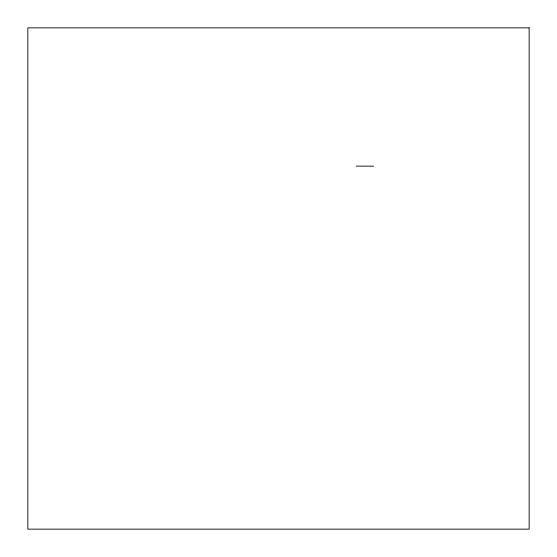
<?xml version="1.0" encoding="UTF-8"?>
<svg xmlns="http://www.w3.org/2000/svg" width="557" height="557" viewBox="0 0 557 557"><rect width="100%" height="100%" fill="white"/><g stroke="black" fill="none" stroke-linecap="round" stroke-linejoin="round"><path stroke-width="0.84" d="M356.285 166.139L373.573 166.139M529.15 27.85L27.85 27.85L27.85 529.15L529.15 529.15L529.15 27.85"/></g></svg>
